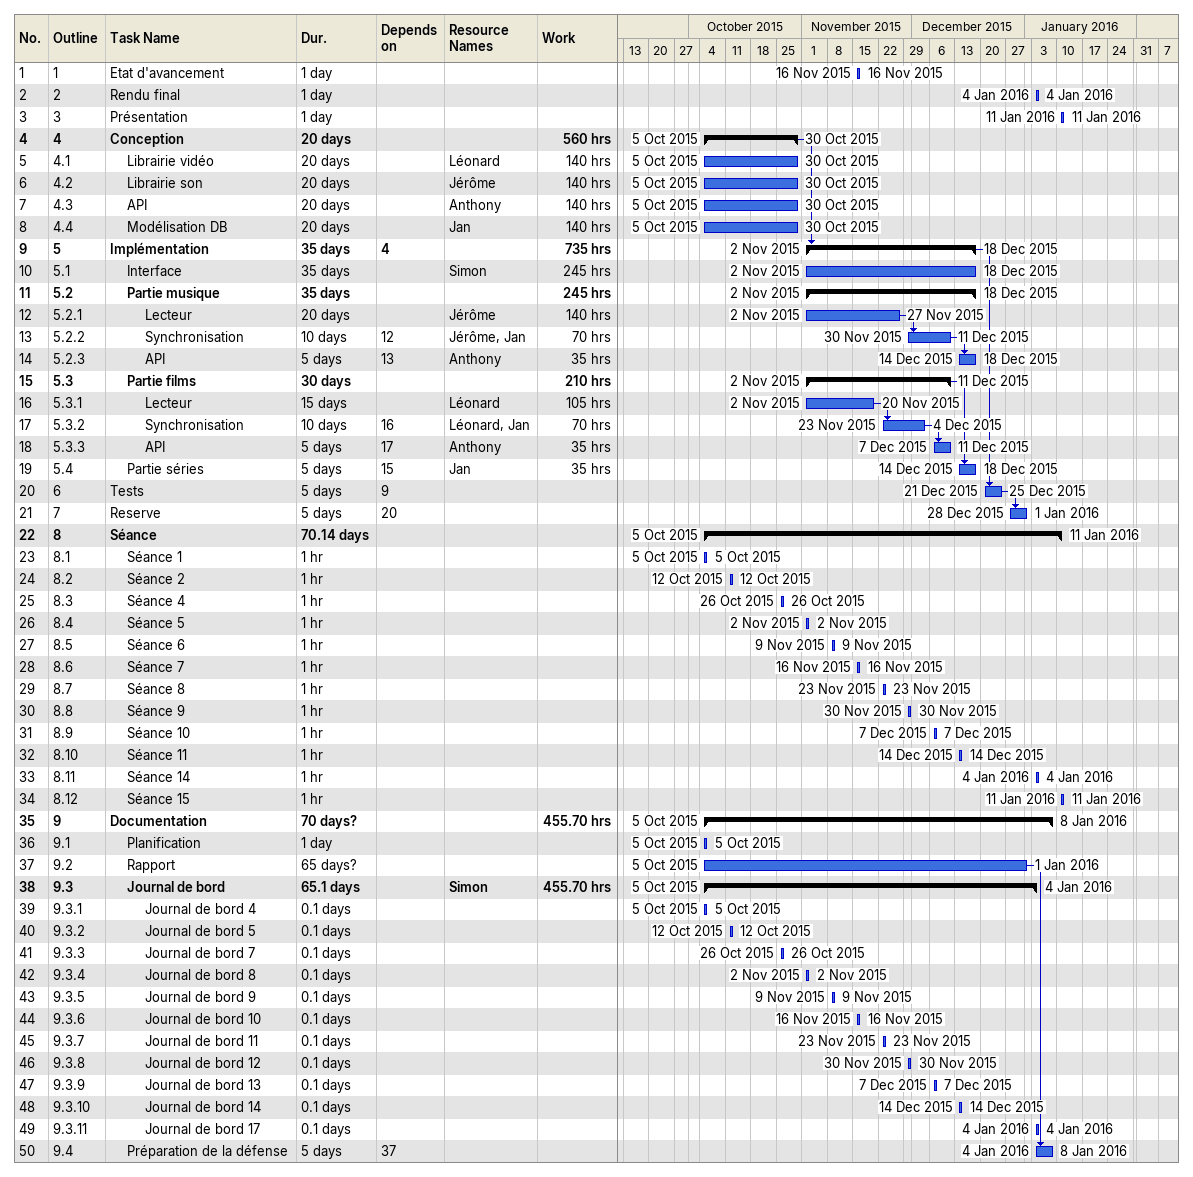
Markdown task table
| ID | WBS | Task | Duration | Start | Finish | Predecessors | Resources | Work (h) |
|---|---|---|---|---|---|---|---|---|
| 1 | 1 | Etat d'avancement | 1d | 2015-11-16 | 2015-11-16 |  |  |  |
| 2 | 2 | Rendu final | 1d | 2016-01-04 | 2016-01-04 |  |  |  |
| 3 | 3 | Présentation | 1d | 2016-01-11 | 2016-01-11 |  |  |  |
| 4 | 4 | **Conception** | 20d | 2015-10-05 | 2015-10-30 |  |  | 560 |
| 5 | 4.1 | Librairie vidéo | 20d | 2015-10-05 | 2015-10-30 |  | Léonard | 140 |
| 6 | 4.2 | Librairie son | 20d | 2015-10-05 | 2015-10-30 |  | Jérôme | 140 |
| 7 | 4.3 | API | 20d | 2015-10-05 | 2015-10-30 |  | Anthony | 140 |
| 8 | 4.4 | Modélisation DB | 20d | 2015-10-05 | 2015-10-30 |  | Jan | 140 |
| 9 | 5 | **Implémentation** | 35d | 2015-11-02 | 2015-12-18 | 4 |  | 735 |
| 10 | 5.1 | Interface | 35d | 2015-11-02 | 2015-12-18 |  | Simon | 245 |
| 11 | 5.2 | **Partie musique** | 35d | 2015-11-02 | 2015-12-18 |  |  | 245 |
| 12 | 5.2.1 | Lecteur | 20d | 2015-11-02 | 2015-11-27 |  | Jérôme | 140 |
| 13 | 5.2.2 | Synchronisation | 10d | 2015-11-30 | 2015-12-11 | 12 | Jérôme, Jan | 70 |
| 14 | 5.2.3 | API | 5d | 2015-12-14 | 2015-12-18 | 13 | Anthony | 35 |
| 15 | 5.3 | **Partie films** | 30d | 2015-11-02 | 2015-12-11 |  |  | 210 |
| 16 | 5.3.1 | Lecteur | 15d | 2015-11-02 | 2015-11-20 |  | Léonard | 105 |
| 17 | 5.3.2 | Synchronisation | 10d | 2015-11-23 | 2015-12-04 | 16 | Léonard, Jan | 70 |
| 18 | 5.3.3 | API | 5d | 2015-12-07 | 2015-12-11 | 17 | Anthony | 35 |
| 19 | 5.4 | Partie séries | 5d | 2015-12-14 | 2015-12-18 | 15 | Jan | 35 |
| 20 | 6 | Tests | 5d | 2015-12-21 | 2015-12-25 | 9 |  |  |
| 21 | 7 | Reserve | 5d | 2015-12-28 | 2016-01-01 | 20 |  |  |
| 22 | 8 | **Séance** | 70.14d | 2015-10-05 | 2016-01-11 |  |  |  |
| 23 | 8.1 | Séance 1 | 1h | 2015-10-05 | 2015-10-05 |  |  |  |
| 24 | 8.2 | Séance 2 | 1h | 2015-10-12 | 2015-10-12 |  |  |  |
| 25 | 8.3 | Séance 4 | 1h | 2015-10-26 | 2015-10-26 |  |  |  |
| 26 | 8.4 | Séance 5 | 1h | 2015-11-02 | 2015-11-02 |  |  |  |
| 27 | 8.5 | Séance 6 | 1h | 2015-11-09 | 2015-11-09 |  |  |  |
| 28 | 8.6 | Séance 7 | 1h | 2015-11-16 | 2015-11-16 |  |  |  |
| 29 | 8.7 | Séance 8 | 1h | 2015-11-23 | 2015-11-23 |  |  |  |
| 30 | 8.8 | Séance 9 | 1h | 2015-11-30 | 2015-11-30 |  |  |  |
| 31 | 8.9 | Séance 10 | 1h | 2015-12-07 | 2015-12-07 |  |  |  |
| 32 | 8.10 | Séance 11 | 1h | 2015-12-14 | 2015-12-14 |  |  |  |
| 33 | 8.11 | Séance 14 | 1h | 2016-01-04 | 2016-01-04 |  |  |  |
| 34 | 8.12 | Séance 15 | 1h | 2016-01-11 | 2016-01-11 |  |  |  |
| 35 | 9 | **Documentation** | 70d? | 2015-10-05 | 2016-01-08 |  |  | 455.70 |
| 36 | 9.1 | Planification | 1d | 2015-10-05 | 2015-10-05 |  |  |  |
| 37 | 9.2 | Rapport | 65d? | 2015-10-05 | 2016-01-01 |  |  |  |
| 38 | 9.3 | **Journal de bord** | 65.1d | 2015-10-05 | 2016-01-04 |  | Simon | 455.70 |
| 39 | 9.3.1 | Journal de bord 4 | 0.1d | 2015-10-05 | 2015-10-05 |  |  |  |
| 40 | 9.3.2 | Journal de bord 5 | 0.1d | 2015-10-12 | 2015-10-12 |  |  |  |
| 41 | 9.3.3 | Journal de bord 7 | 0.1d | 2015-10-26 | 2015-10-26 |  |  |  |
| 42 | 9.3.4 | Journal de bord 8 | 0.1d | 2015-11-02 | 2015-11-02 |  |  |  |
| 43 | 9.3.5 | Journal de bord 9 | 0.1d | 2015-11-09 | 2015-11-09 |  |  |  |
| 44 | 9.3.6 | Journal de bord 10 | 0.1d | 2015-11-16 | 2015-11-16 |  |  |  |
| 45 | 9.3.7 | Journal de bord 11 | 0.1d | 2015-11-23 | 2015-11-23 |  |  |  |
| 46 | 9.3.8 | Journal de bord 12 | 0.1d | 2015-11-30 | 2015-11-30 |  |  |  |
| 47 | 9.3.9 | Journal de bord 13 | 0.1d | 2015-12-07 | 2015-12-07 |  |  |  |
| 48 | 9.3.10 | Journal de bord 14 | 0.1d | 2015-12-14 | 2015-12-14 |  |  |  |
| 49 | 9.3.11 | Journal de bord 17 | 0.1d | 2016-01-04 | 2016-01-04 |  |  |  |
| 50 | 9.4 | Préparation de la défense | 5d | 2016-01-04 | 2016-01-08 | 37 |  |  |
